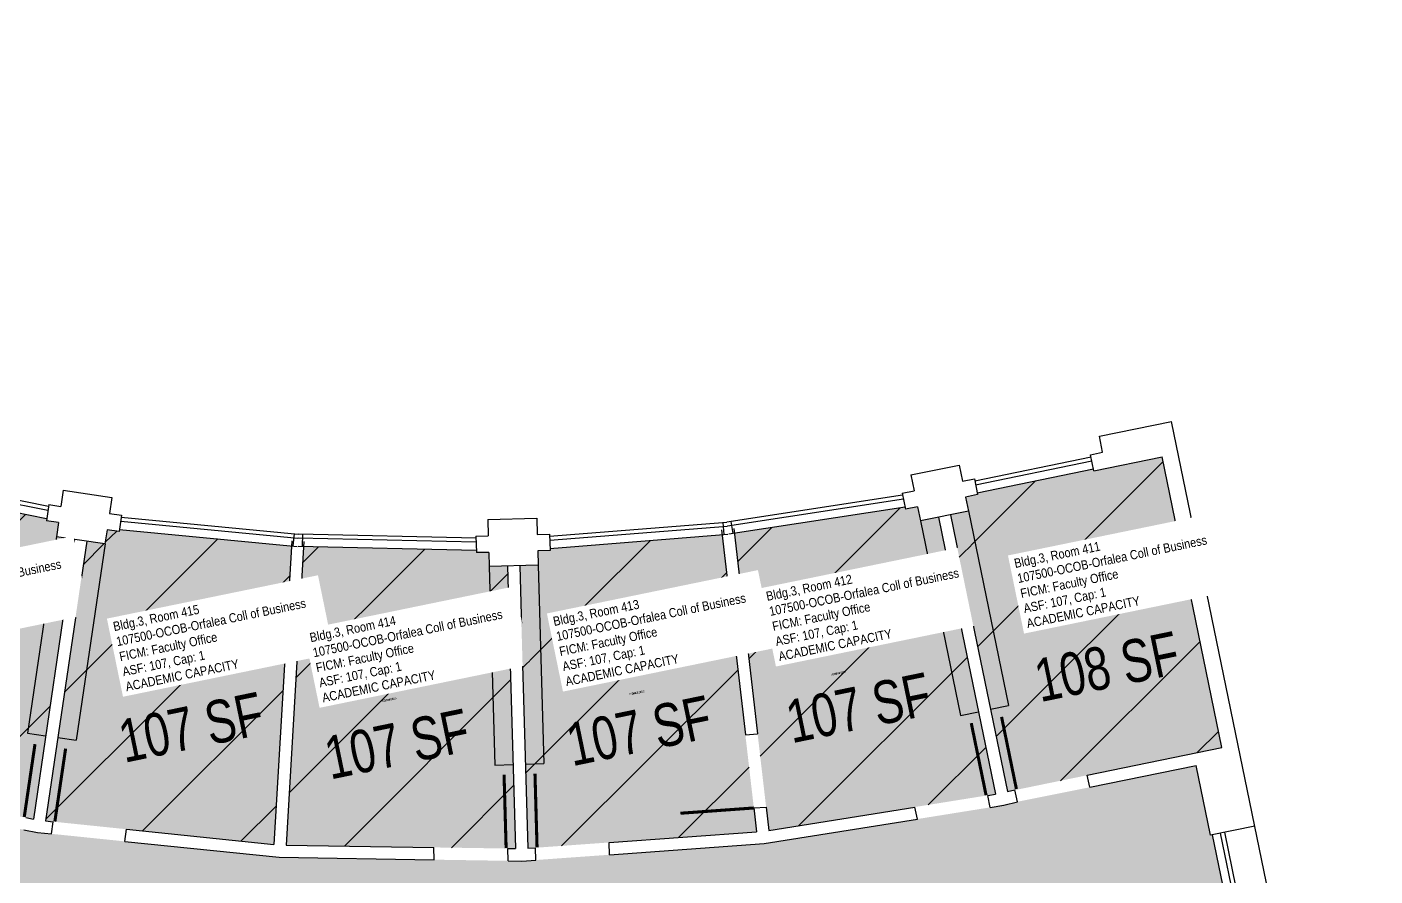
# Model space of a CAD drawing. Header units: inches. Extents: x 69197310 to 69200176, y 27671258 to 27673533.
# Drawn here: x 69199517 to 69200176, y 27671577 to 27671992 of the extents above; entities that cross this region are included whole.
import ezdxf
from ezdxf.enums import TextEntityAlignment as Align

# ---------------------------------------------------------------- set-up
doc = ezdxf.new("R2010")
doc.units = ezdxf.units.IN
doc.header["$LTSCALE"] = 100
doc.header["$MEASUREMENT"] = 0
for name, color, linetype in [('A-DOOR', 2, 'CONTINUOUS'), ('A-FLOR', 3, 'CONTINUOUS'), ('A-GLAZ', 1, 'CONTINUOUS'), ('A-IDEN-RNUM', 7, 'CONTINUOUS'), ('A-IDEN-SNUM', 4, 'CONTINUOUS'), ('A-IDEN-VNUM', 4, 'CONTINUOUS'), ('A-WALL', 5, 'CONTINUOUS'), ('AREA-TEXT', 3, 'CONTINUOUS'), ('Rooms-Capacity', 4, 'CONTINUOUS'), ('Rooms-Category-Color', 7, 'CONTINUOUS'), ('Rooms-College-Color', 7, 'CONTINUOUS'), ('Rooms-Department-Color', 7, 'CONTINUOUS'), ('Rooms-Division-Color', 7, 'CONTINUOUS'), ('Rooms-Information', 7, 'CONTINUOUS')]:
    doc.layers.add(name, color=color, linetype=linetype)
doc.styles.add('CP_AREA', font='arial.ttf', dxfattribs={"height": 15})
doc.styles.add('CP_ROOMSNUMBER', font='arial.ttf', dxfattribs={"height": 1})
doc.styles.add('CP_ROOMVNUMBER', font='arial.ttf', dxfattribs={"width": 0.85, "height": 0.075})
pattern_1 = [(45, (0, 0), (-26.51650429449553, 26.51650429449553), [])]

msp = doc.modelspace()

# ---------------------------------------------------------------- hatches: boundary and pattern name
at = {"layer": 'Rooms-Capacity'}
h = msp.add_hatch(dxfattribs=at)
h.set_pattern_fill('ANSI31', color=256, scale=300, style=0)
h.set_pattern_definition(pattern_1)
h.paths.add_polyline_path([(69199444.04149166, 27671768.53672442), (69199526.79807425, 27671751.97880596), (69199526.65345646, 27671750.99767317), (69199532.57846427, 27671750.04908224), (69199531.55765203, 27671743.12356838), (69199540.46144801, 27671741.81115973), (69199520.30617419, 27671605.07139711), (69199410.18297717, 27671626.24778646)])
h = msp.add_hatch(dxfattribs=at)
h.set_pattern_fill('ANSI31', color=256, scale=300, style=0)
h.set_pattern_definition(pattern_1)
h.paths.add_polyline_path([(69199862.86905706, 27671744.80788718), (69199946.29794864, 27671757.55295162), (69199946.49761957, 27671756.5815262), (69199952.3897429, 27671757.7166143), (69199953.7991584, 27671750.85962168), (69199962.61486003, 27671752.67163854), (69199990.44285113, 27671617.28478302), (69199879.7181438, 27671599.51972818)])
h = msp.add_hatch(dxfattribs=at)
h.set_pattern_fill('ANSI31', color=256, scale=300, style=0)
h.set_pattern_definition(pattern_1)
h.paths.add_polyline_path([(69199652.41727224, 27671738.35097383), (69199736.79184873, 27671736.4151371), (69199736.81979994, 27671735.42379734), (69199742.81951466, 27671735.51848442), (69199743.01681367, 27671728.52092247), (69199752.0132384, 27671728.77458022), (69199755.90877907, 27671590.6122753), (69199643.78135943, 27671592.34425521)])
at = {"layer": 'Rooms-Category-Color', "true_color": 0xadadad}
msp.add_hatch(color=253, dxfattribs=at).paths.add_polyline_path([(69199759.08054525, 27671584.56256677), (69199752.2648029, 27671584.66784636), (69199716.23480427, 27671585.22438494), (69199640.424257, 27671586.39539507), (69199565.00425196, 27671594.16927372), (69199529.15986389, 27671597.86391578), (69199522.37923324, 27671598.56282584), (69199515.68531898, 27671599.85004723), (69199480.29933888, 27671606.65467434), (69199405.84386793, 27671620.97225758), (69199332.91958213, 27671641.72457999), (69199298.26131871, 27671651.58740479), (69199291.70506555, 27671653.45314101), (69199285.3363705, 27671655.88319262), (69199251.66959408, 27671668.72915311), (69199180.83149126, 27671695.75827694), (69199112.61869217, 27671728.85849426), (69199080.19962724, 27671744.5898249), (69199074.06695995, 27671747.56569779), (69199068.21699375, 27671751.06474376), (69199037.29236893, 27671769.56171961), (69198972.22401413, 27671808.48111777), (69198910.7953132, 27671852.9234967), (69198881.60048357, 27671874.0453446), (69198876.07774019, 27671878.0409338), (69198870.92425108, 27671882.50265737), (69198843.68140694, 27671906.08862734), (69198786.35986927, 27671955.71575363), (69198733.5817464, 27672010.14993491), (69198708.49822226, 27672036.02052348), (69198703.75320855, 27672040.914425), (69198699.45278266, 27672046.20325897), (69198676.71947925, 27672074.16157529), (69198628.88644458, 27672132.98853459), (69198586.36253637, 27672195.7605632), (69198566.15246789, 27672225.59382763), (69198562.32935867, 27672231.23734279), (69198559.01266229, 27672237.1925886), (69198541.47963953, 27672268.67375198), (69198504.58849046, 27672334.91311689), (69198456.10328269, 27672443.22682162), (69198454.59816903, 27672447.56964113), (69198442.80863878, 27672481.58687404), (69198417.24273722, 27672555.35412429), (69198409.37461933, 27672586.643629), (69198400.58621126, 27672621.59289371), (69198388.3026062, 27672670.44166842), (69198386.4905893, 27672679.25737004), (69198396.57447772, 27672681.33005543), (69198364.36084446, 27672838.05363959), (69198313.42567962, 27672827.58420879), (69198296.31218696, 27672910.84361288), (69198299.25075418, 27672911.4476185), (69198291.60001627, 27672948.66946973), (69198211.27917938, 27672932.1599827), (69198218.92991728, 27672894.93813146), (69198221.8684845, 27672895.54213708), (69198271.1956104, 27672655.55914884), (69198327.66325468, 27672667.16574904), (69198329.47527155, 27672658.35004743), (69198359.69311254, 27672538.18137549), (69198397.31935287, 27672429.61550784), (69198386.1665346, 27672425.19640577), (69198352.69806314, 27672411.93513065), (69198340.75479308, 27672407.20282638), (69198361.01297419, 27672361.94698954), (69198380.62434426, 27672318.1360986), (69198395.975012, 27672283.843419), (69198449.43410516, 27672310.63130357), (69198511.18532434, 27672199.75480232), (69198582.36508535, 27672094.68219302), (69198535.39565475, 27672059.78047032), (69198540.76357624, 27672052.55652273), (69198525.59148966, 27672041.28255256), (69198592.90508255, 27671958.49763169), (69198607.03684354, 27671971.0510355), (69198618.99105042, 27671957.59380928), (69198663.03364015, 27671996.71734195), (69198745.10680674, 27671912.0689046), (69198841.05596855, 27671828.9992354), (69198804.72021307, 27671783.1301769), (69198811.77492228, 27671777.54169965), (69198800.03773019, 27671762.72505573), (69198886.4839822, 27671700.18300249), (69198896.88515513, 27671715.96622832), (69198911.91501875, 27671706.06152237), (69198944.33097826, 27671755.25101401), (69199045.5161972, 27671694.7290008), (69199159.6959831, 27671639.3233324), (69199136.47012436, 27671585.61283863), (69199144.73085454, 27671582.04067724), (69199137.2284272, 27671564.69108936), (69199236.9161691, 27671526.6540413), (69199242.87793122, 27671544.59148838), (69199259.95919117, 27671538.91429206), (69199278.53942642, 27671594.81756011), (69199391.9410923, 27671562.54644625), (69199516.57033852, 27671538.58058335), (69199508.03718045, 27671480.68893571), (69199516.94097647, 27671479.37652706), (69199514.18459192, 27671460.67634098), (69199620.32026884, 27671449.73646007), (69199621.43633595, 27671468.60572105), (69199630.42063427, 27671468.07432346), (69199633.87573156, 27671526.48938965), (69199760.7732079, 27671524.52926357), (69199884.36352071, 27671533.42095678), (69199891.266664, 27671534.52852095), (69199926.8459279, 27671540.23698105), (69199953.47166064, 27671544.50890567), (69200035.62073268, 27671561.39417594), (69200053.74090138, 27671473.23715985), (69200118.38937983, 27671486.52528356), (69200113.75867003, 27671509.05429879), (69200114.73819244, 27671509.25563399), (69200096.61802375, 27671597.4126501), (69200095.63850138, 27671597.21131489), (69200088.62358007, 27671631.33983419), (69200036.52284971, 27671620.63082807), (69200001.22770178, 27671613.54010621), (69199987.8864744, 27671610.79789349), (69199952.30721052, 27671605.08943338), (69199877.445052, 27671593.07828987), (69199801.82092646, 27671587.63751939), (69199765.87952735, 27671585.05171888)])
at = {"layer": 'Rooms-Category-Color', "true_color": 0xfa9ba3}
for points in [[(69199444.04149166, 27671768.53672442), (69199526.79807425, 27671751.97880596), (69199526.65345646, 27671750.99767317), (69199532.57846427, 27671750.04908224), (69199531.55765203, 27671743.12356838), (69199540.46144801, 27671741.81115973), (69199520.30617419, 27671605.07139711), (69199410.18297717, 27671626.24778646)], [(69199862.86905706, 27671744.80788718), (69199946.29794864, 27671757.55295162), (69199946.49761957, 27671756.5815262), (69199952.3897429, 27671757.7166143), (69199953.7991584, 27671750.85962168), (69199962.61486003, 27671752.67163854), (69199990.44285113, 27671617.28478302), (69199879.7181438, 27671599.51972818)], [(69199652.41727224, 27671738.35097383), (69199736.79184873, 27671736.4151371), (69199736.81979994, 27671735.42379734), (69199742.81951466, 27671735.51848442), (69199743.01681367, 27671728.52092247), (69199752.0132384, 27671728.77458022), (69199755.90877907, 27671590.6122753), (69199643.78135943, 27671592.34425521)]]:
    msp.add_hatch(color=241, dxfattribs=at).paths.add_polyline_path(points)
at = {"layer": 'Rooms-College-Color', "true_color": 0xadadad}
msp.add_hatch(color=253, dxfattribs=at).paths.add_polyline_path([(69199759.08054525, 27671584.56256677), (69199752.2648029, 27671584.66784636), (69199716.23480427, 27671585.22438494), (69199640.424257, 27671586.39539507), (69199565.00425196, 27671594.16927372), (69199529.15986389, 27671597.86391578), (69199522.37923324, 27671598.56282584), (69199515.68531898, 27671599.85004723), (69199480.29933888, 27671606.65467434), (69199405.84386793, 27671620.97225758), (69199332.91958213, 27671641.72457999), (69199298.26131871, 27671651.58740479), (69199291.70506555, 27671653.45314101), (69199285.3363705, 27671655.88319262), (69199251.66959408, 27671668.72915311), (69199180.83149126, 27671695.75827694), (69199112.61869217, 27671728.85849426), (69199080.19962724, 27671744.5898249), (69199074.06695995, 27671747.56569779), (69199068.21699375, 27671751.06474376), (69199037.29236893, 27671769.56171961), (69198972.22401413, 27671808.48111777), (69198910.7953132, 27671852.9234967), (69198881.60048357, 27671874.0453446), (69198876.07774019, 27671878.0409338), (69198870.92425108, 27671882.50265737), (69198843.68140694, 27671906.08862734), (69198786.35986927, 27671955.71575363), (69198733.5817464, 27672010.14993491), (69198708.49822226, 27672036.02052348), (69198703.75320855, 27672040.914425), (69198699.45278266, 27672046.20325897), (69198676.71947925, 27672074.16157529), (69198628.88644458, 27672132.98853459), (69198586.36253637, 27672195.7605632), (69198566.15246789, 27672225.59382763), (69198562.32935867, 27672231.23734279), (69198559.01266229, 27672237.1925886), (69198541.47963953, 27672268.67375198), (69198504.58849046, 27672334.91311689), (69198456.10328269, 27672443.22682162), (69198454.59816903, 27672447.56964113), (69198442.80863878, 27672481.58687404), (69198417.24273722, 27672555.35412429), (69198409.37461933, 27672586.643629), (69198400.58621126, 27672621.59289371), (69198388.3026062, 27672670.44166842), (69198386.4905893, 27672679.25737004), (69198396.57447772, 27672681.33005543), (69198364.36084446, 27672838.05363959), (69198313.42567962, 27672827.58420879), (69198296.31218696, 27672910.84361288), (69198299.25075418, 27672911.4476185), (69198291.60001627, 27672948.66946973), (69198211.27917938, 27672932.1599827), (69198218.92991728, 27672894.93813146), (69198221.8684845, 27672895.54213708), (69198271.1956104, 27672655.55914884), (69198327.66325468, 27672667.16574904), (69198329.47527155, 27672658.35004743), (69198359.69311254, 27672538.18137549), (69198397.31935287, 27672429.61550784), (69198386.1665346, 27672425.19640577), (69198352.69806314, 27672411.93513065), (69198340.75479308, 27672407.20282638), (69198361.01297419, 27672361.94698954), (69198380.62434426, 27672318.1360986), (69198395.975012, 27672283.843419), (69198449.43410516, 27672310.63130357), (69198511.18532434, 27672199.75480232), (69198582.36508535, 27672094.68219302), (69198535.39565475, 27672059.78047032), (69198540.76357624, 27672052.55652273), (69198525.59148966, 27672041.28255256), (69198592.90508255, 27671958.49763169), (69198607.03684354, 27671971.0510355), (69198618.99105042, 27671957.59380928), (69198663.03364015, 27671996.71734195), (69198745.10680674, 27671912.0689046), (69198841.05596855, 27671828.9992354), (69198804.72021307, 27671783.1301769), (69198811.77492228, 27671777.54169965), (69198800.03773019, 27671762.72505573), (69198886.4839822, 27671700.18300249), (69198896.88515513, 27671715.96622832), (69198911.91501875, 27671706.06152237), (69198944.33097826, 27671755.25101401), (69199045.5161972, 27671694.7290008), (69199159.6959831, 27671639.3233324), (69199136.47012436, 27671585.61283863), (69199144.73085454, 27671582.04067724), (69199137.2284272, 27671564.69108936), (69199236.9161691, 27671526.6540413), (69199242.87793122, 27671544.59148838), (69199259.95919117, 27671538.91429206), (69199278.53942642, 27671594.81756011), (69199391.9410923, 27671562.54644625), (69199516.57033852, 27671538.58058335), (69199508.03718045, 27671480.68893571), (69199516.94097647, 27671479.37652706), (69199514.18459192, 27671460.67634098), (69199620.32026884, 27671449.73646007), (69199621.43633595, 27671468.60572105), (69199630.42063427, 27671468.07432346), (69199633.87573156, 27671526.48938965), (69199760.7732079, 27671524.52926357), (69199884.36352071, 27671533.42095678), (69199891.266664, 27671534.52852095), (69199926.8459279, 27671540.23698105), (69199953.47166064, 27671544.50890567), (69200035.62073268, 27671561.39417594), (69200053.74090138, 27671473.23715985), (69200118.38937983, 27671486.52528356), (69200113.75867003, 27671509.05429879), (69200114.73819244, 27671509.25563399), (69200096.61802375, 27671597.4126501), (69200095.63850138, 27671597.21131489), (69200088.62358007, 27671631.33983419), (69200036.52284971, 27671620.63082807), (69200001.22770178, 27671613.54010621), (69199987.8864744, 27671610.79789349), (69199952.30721052, 27671605.08943338), (69199877.445052, 27671593.07828987), (69199801.82092646, 27671587.63751939), (69199765.87952735, 27671585.05171888)])
at = {"layer": 'Rooms-College-Color', "true_color": 0xfa9ba3}
for points in [[(69199444.04149166, 27671768.53672442), (69199526.79807425, 27671751.97880596), (69199526.65345646, 27671750.99767317), (69199532.57846427, 27671750.04908224), (69199531.55765203, 27671743.12356838), (69199540.46144801, 27671741.81115973), (69199520.30617419, 27671605.07139711), (69199410.18297717, 27671626.24778646)], [(69199862.86905706, 27671744.80788718), (69199946.29794864, 27671757.55295162), (69199946.49761957, 27671756.5815262), (69199952.3897429, 27671757.7166143), (69199953.7991584, 27671750.85962168), (69199962.61486003, 27671752.67163854), (69199990.44285113, 27671617.28478302), (69199879.7181438, 27671599.51972818)], [(69199652.41727224, 27671738.35097383), (69199736.79184873, 27671736.4151371), (69199736.81979994, 27671735.42379734), (69199742.81951466, 27671735.51848442), (69199743.01681367, 27671728.52092247), (69199752.0132384, 27671728.77458022), (69199755.90877907, 27671590.6122753), (69199643.78135943, 27671592.34425521)]]:
    msp.add_hatch(color=241, dxfattribs=at).paths.add_polyline_path(points)
at = {"layer": 'Rooms-Department-Color', "true_color": 0xacacac}
msp.add_hatch(color=253, dxfattribs=at).paths.add_polyline_path([(69199759.08054525, 27671584.56256677), (69199752.2648029, 27671584.66784636), (69199716.23480427, 27671585.22438494), (69199640.424257, 27671586.39539507), (69199565.00425196, 27671594.16927372), (69199529.15986389, 27671597.86391578), (69199522.37923324, 27671598.56282584), (69199515.68531898, 27671599.85004723), (69199480.29933888, 27671606.65467434), (69199405.84386793, 27671620.97225758), (69199332.91958213, 27671641.72457999), (69199298.26131871, 27671651.58740479), (69199291.70506555, 27671653.45314101), (69199285.3363705, 27671655.88319262), (69199251.66959408, 27671668.72915311), (69199180.83149126, 27671695.75827694), (69199112.61869217, 27671728.85849426), (69199080.19962724, 27671744.5898249), (69199074.06695995, 27671747.56569779), (69199068.21699375, 27671751.06474376), (69199037.29236893, 27671769.56171961), (69198972.22401413, 27671808.48111777), (69198910.7953132, 27671852.9234967), (69198881.60048357, 27671874.0453446), (69198876.07774019, 27671878.0409338), (69198870.92425108, 27671882.50265737), (69198843.68140694, 27671906.08862734), (69198786.35986927, 27671955.71575363), (69198733.5817464, 27672010.14993491), (69198708.49822226, 27672036.02052348), (69198703.75320855, 27672040.914425), (69198699.45278266, 27672046.20325897), (69198676.71947925, 27672074.16157529), (69198628.88644458, 27672132.98853459), (69198586.36253637, 27672195.7605632), (69198566.15246789, 27672225.59382763), (69198562.32935867, 27672231.23734279), (69198559.01266229, 27672237.1925886), (69198541.47963953, 27672268.67375198), (69198504.58849046, 27672334.91311689), (69198456.10328269, 27672443.22682162), (69198454.59816903, 27672447.56964113), (69198442.80863878, 27672481.58687404), (69198417.24273722, 27672555.35412429), (69198409.37461933, 27672586.643629), (69198400.58621126, 27672621.59289371), (69198388.3026062, 27672670.44166842), (69198386.4905893, 27672679.25737004), (69198396.57447772, 27672681.33005543), (69198364.36084446, 27672838.05363959), (69198313.42567962, 27672827.58420879), (69198296.31218696, 27672910.84361288), (69198299.25075418, 27672911.4476185), (69198291.60001627, 27672948.66946973), (69198211.27917938, 27672932.1599827), (69198218.92991728, 27672894.93813146), (69198221.8684845, 27672895.54213708), (69198271.1956104, 27672655.55914884), (69198327.66325468, 27672667.16574904), (69198329.47527155, 27672658.35004743), (69198359.69311254, 27672538.18137549), (69198397.31935287, 27672429.61550784), (69198386.1665346, 27672425.19640577), (69198352.69806314, 27672411.93513065), (69198340.75479308, 27672407.20282638), (69198361.01297419, 27672361.94698954), (69198380.62434426, 27672318.1360986), (69198395.975012, 27672283.843419), (69198449.43410516, 27672310.63130357), (69198511.18532434, 27672199.75480232), (69198582.36508535, 27672094.68219302), (69198535.39565475, 27672059.78047032), (69198540.76357624, 27672052.55652273), (69198525.59148966, 27672041.28255256), (69198592.90508255, 27671958.49763169), (69198607.03684354, 27671971.0510355), (69198618.99105042, 27671957.59380928), (69198663.03364015, 27671996.71734195), (69198745.10680674, 27671912.0689046), (69198841.05596855, 27671828.9992354), (69198804.72021307, 27671783.1301769), (69198811.77492228, 27671777.54169965), (69198800.03773019, 27671762.72505573), (69198886.4839822, 27671700.18300249), (69198896.88515513, 27671715.96622832), (69198911.91501875, 27671706.06152237), (69198944.33097826, 27671755.25101401), (69199045.5161972, 27671694.7290008), (69199159.6959831, 27671639.3233324), (69199136.47012436, 27671585.61283863), (69199144.73085454, 27671582.04067724), (69199137.2284272, 27671564.69108936), (69199236.9161691, 27671526.6540413), (69199242.87793122, 27671544.59148838), (69199259.95919117, 27671538.91429206), (69199278.53942642, 27671594.81756011), (69199391.9410923, 27671562.54644625), (69199516.57033852, 27671538.58058335), (69199508.03718045, 27671480.68893571), (69199516.94097647, 27671479.37652706), (69199514.18459192, 27671460.67634098), (69199620.32026884, 27671449.73646007), (69199621.43633595, 27671468.60572105), (69199630.42063427, 27671468.07432346), (69199633.87573156, 27671526.48938965), (69199760.7732079, 27671524.52926357), (69199884.36352071, 27671533.42095678), (69199891.266664, 27671534.52852095), (69199926.8459279, 27671540.23698105), (69199953.47166064, 27671544.50890567), (69200035.62073268, 27671561.39417594), (69200053.74090138, 27671473.23715985), (69200118.38937983, 27671486.52528356), (69200113.75867003, 27671509.05429879), (69200114.73819244, 27671509.25563399), (69200096.61802375, 27671597.4126501), (69200095.63850138, 27671597.21131489), (69200088.62358007, 27671631.33983419), (69200036.52284971, 27671620.63082807), (69200001.22770178, 27671613.54010621), (69199987.8864744, 27671610.79789349), (69199952.30721052, 27671605.08943338), (69199877.445052, 27671593.07828987), (69199801.82092646, 27671587.63751939), (69199765.87952735, 27671585.05171888)])
at = {"layer": 'Rooms-Department-Color', "true_color": 0xfa9ba3}
for points in [[(69199444.04149166, 27671768.53672442), (69199526.79807425, 27671751.97880596), (69199526.65345646, 27671750.99767317), (69199532.57846427, 27671750.04908224), (69199531.55765203, 27671743.12356838), (69199540.46144801, 27671741.81115973), (69199520.30617419, 27671605.07139711), (69199410.18297717, 27671626.24778646)], [(69199862.86905706, 27671744.80788718), (69199946.29794864, 27671757.55295162), (69199946.49761957, 27671756.5815262), (69199952.3897429, 27671757.7166143), (69199953.7991584, 27671750.85962168), (69199962.61486003, 27671752.67163854), (69199990.44285113, 27671617.28478302), (69199879.7181438, 27671599.51972818)], [(69199652.41727224, 27671738.35097383), (69199736.79184873, 27671736.4151371), (69199736.81979994, 27671735.42379734), (69199742.81951466, 27671735.51848442), (69199743.01681367, 27671728.52092247), (69199752.0132384, 27671728.77458022), (69199755.90877907, 27671590.6122753), (69199643.78135943, 27671592.34425521)]]:
    msp.add_hatch(color=241, dxfattribs=at).paths.add_polyline_path(points)
at = {"layer": 'Rooms-Division-Color', "true_color": 0xadadad}
msp.add_hatch(color=253, dxfattribs=at).paths.add_polyline_path([(69199759.08054525, 27671584.56256677), (69199752.2648029, 27671584.66784636), (69199716.23480427, 27671585.22438494), (69199640.424257, 27671586.39539507), (69199565.00425196, 27671594.16927372), (69199529.15986389, 27671597.86391578), (69199522.37923324, 27671598.56282584), (69199515.68531898, 27671599.85004723), (69199480.29933888, 27671606.65467434), (69199405.84386793, 27671620.97225758), (69199332.91958213, 27671641.72457999), (69199298.26131871, 27671651.58740479), (69199291.70506555, 27671653.45314101), (69199285.3363705, 27671655.88319262), (69199251.66959408, 27671668.72915311), (69199180.83149126, 27671695.75827694), (69199112.61869217, 27671728.85849426), (69199080.19962724, 27671744.5898249), (69199074.06695995, 27671747.56569779), (69199068.21699375, 27671751.06474376), (69199037.29236893, 27671769.56171961), (69198972.22401413, 27671808.48111777), (69198910.7953132, 27671852.9234967), (69198881.60048357, 27671874.0453446), (69198876.07774019, 27671878.0409338), (69198870.92425108, 27671882.50265737), (69198843.68140694, 27671906.08862734), (69198786.35986927, 27671955.71575363), (69198733.5817464, 27672010.14993491), (69198708.49822226, 27672036.02052348), (69198703.75320855, 27672040.914425), (69198699.45278266, 27672046.20325897), (69198676.71947925, 27672074.16157529), (69198628.88644458, 27672132.98853459), (69198586.36253637, 27672195.7605632), (69198566.15246789, 27672225.59382763), (69198562.32935867, 27672231.23734279), (69198559.01266229, 27672237.1925886), (69198541.47963953, 27672268.67375198), (69198504.58849046, 27672334.91311689), (69198456.10328269, 27672443.22682162), (69198454.59816903, 27672447.56964113), (69198442.80863878, 27672481.58687404), (69198417.24273722, 27672555.35412429), (69198409.37461933, 27672586.643629), (69198400.58621126, 27672621.59289371), (69198388.3026062, 27672670.44166842), (69198386.4905893, 27672679.25737004), (69198396.57447772, 27672681.33005543), (69198364.36084446, 27672838.05363959), (69198313.42567962, 27672827.58420879), (69198296.31218696, 27672910.84361288), (69198299.25075418, 27672911.4476185), (69198291.60001627, 27672948.66946973), (69198211.27917938, 27672932.1599827), (69198218.92991728, 27672894.93813146), (69198221.8684845, 27672895.54213708), (69198271.1956104, 27672655.55914884), (69198327.66325468, 27672667.16574904), (69198329.47527155, 27672658.35004743), (69198359.69311254, 27672538.18137549), (69198397.31935287, 27672429.61550784), (69198386.1665346, 27672425.19640577), (69198352.69806314, 27672411.93513065), (69198340.75479308, 27672407.20282638), (69198361.01297419, 27672361.94698954), (69198380.62434426, 27672318.1360986), (69198395.975012, 27672283.843419), (69198449.43410516, 27672310.63130357), (69198511.18532434, 27672199.75480232), (69198582.36508535, 27672094.68219302), (69198535.39565475, 27672059.78047032), (69198540.76357624, 27672052.55652273), (69198525.59148966, 27672041.28255256), (69198592.90508255, 27671958.49763169), (69198607.03684354, 27671971.0510355), (69198618.99105042, 27671957.59380928), (69198663.03364015, 27671996.71734195), (69198745.10680674, 27671912.0689046), (69198841.05596855, 27671828.9992354), (69198804.72021307, 27671783.1301769), (69198811.77492228, 27671777.54169965), (69198800.03773019, 27671762.72505573), (69198886.4839822, 27671700.18300249), (69198896.88515513, 27671715.96622832), (69198911.91501875, 27671706.06152237), (69198944.33097826, 27671755.25101401), (69199045.5161972, 27671694.7290008), (69199159.6959831, 27671639.3233324), (69199136.47012436, 27671585.61283863), (69199144.73085454, 27671582.04067724), (69199137.2284272, 27671564.69108936), (69199236.9161691, 27671526.6540413), (69199242.87793122, 27671544.59148838), (69199259.95919117, 27671538.91429206), (69199278.53942642, 27671594.81756011), (69199391.9410923, 27671562.54644625), (69199516.57033852, 27671538.58058335), (69199508.03718045, 27671480.68893571), (69199516.94097647, 27671479.37652706), (69199514.18459192, 27671460.67634098), (69199620.32026884, 27671449.73646007), (69199621.43633595, 27671468.60572105), (69199630.42063427, 27671468.07432346), (69199633.87573156, 27671526.48938965), (69199760.7732079, 27671524.52926357), (69199884.36352071, 27671533.42095678), (69199891.266664, 27671534.52852095), (69199926.8459279, 27671540.23698105), (69199953.47166064, 27671544.50890567), (69200035.62073268, 27671561.39417594), (69200053.74090138, 27671473.23715985), (69200118.38937983, 27671486.52528356), (69200113.75867003, 27671509.05429879), (69200114.73819244, 27671509.25563399), (69200096.61802375, 27671597.4126501), (69200095.63850138, 27671597.21131489), (69200088.62358007, 27671631.33983419), (69200036.52284971, 27671620.63082807), (69200001.22770178, 27671613.54010621), (69199987.8864744, 27671610.79789349), (69199952.30721052, 27671605.08943338), (69199877.445052, 27671593.07828987), (69199801.82092646, 27671587.63751939), (69199765.87952735, 27671585.05171888)])
at = {"layer": 'Rooms-Division-Color', "true_color": 0xfa9ba3}
for points in [[(69199444.04149166, 27671768.53672442), (69199526.79807425, 27671751.97880596), (69199526.65345646, 27671750.99767317), (69199532.57846427, 27671750.04908224), (69199531.55765203, 27671743.12356838), (69199540.46144801, 27671741.81115973), (69199520.30617419, 27671605.07139711), (69199410.18297717, 27671626.24778646)], [(69199862.86905706, 27671744.80788718), (69199946.29794864, 27671757.55295162), (69199946.49761957, 27671756.5815262), (69199952.3897429, 27671757.7166143), (69199953.7991584, 27671750.85962168), (69199962.61486003, 27671752.67163854), (69199990.44285113, 27671617.28478302), (69199879.7181438, 27671599.51972818)], [(69199652.41727224, 27671738.35097383), (69199736.79184873, 27671736.4151371), (69199736.81979994, 27671735.42379734), (69199742.81951466, 27671735.51848442), (69199743.01681367, 27671728.52092247), (69199752.0132384, 27671728.77458022), (69199755.90877907, 27671590.6122753), (69199643.78135943, 27671592.34425521)]]:
    msp.add_hatch(color=241, dxfattribs=at).paths.add_polyline_path(points)

# ---------------------------------------------------------------- linework, layer by layer
at = {"layer": 'A-DOOR'}
for points in [[(69200000.70902592, 27671619.78866358, 1.5, 1.5, 0), (69199993.46095842, 27671655.05147001, 0, 0, 0), (69199994.19560023, 27671655.20247142, 0, 0, -0.4142135623730951), (69200035.53919336, 27671625.41644605, 0, 0, -0.4142135623730951)], [(69199872.40331434, 27671610.51063528, 1.5, 1.5, 0), (69199836.53029913, 27671607.92975464, 0, 0, 0), (69199836.53029913, 27671607.92975464, 0, 0, -0.3810577491294856), (69199868.25223312, 27671646.30503513, 0, 0, -0.4142135623730951)], [(69199985.89851491, 27671616.74444803, 1.5, 1.5, 0), (69199978.65044743, 27671652.00725447, 0, 0, 0), (69199977.91580564, 27671651.85625308, 0, 0, 0.4142135623730951), (69199951.67235309, 27671608.17809836, 0, 0, 0.4142135623730951)], [(69199515.8510895, 27671606.1179028, 1.5, 1.5, 0), (69199521.1007241, 27671641.73308688, 0, 0, 0), (69199520.3587411, 27671641.84245427, 0, 0, 0.4142135623730951), (69199480.75915366, 27671609.77420399, 0, 0, 0.4142135623730951)], [(69199530.80960044, 27671603.91303658, 1.5, 1.5, 0), (69199536.059235, 27671639.52822066, 0, 0, 0), (69199536.80121803, 27671639.41885327, 0, 0, -0.4142135623730951), (69199565.46406674, 27671597.28880339, 0, 0, -0.4142135623730951)], [(69199751.33965333, 27671590.86926489, 1.5, 1.5, 0), (69199750.32502237, 27671626.85496378, 0, 0, 0), (69199749.5753203, 27671626.83382564, 0, 0, 0.4142135623730951), (69199716.14593282, 27671588.37636795, 0, 0, 0.4142135623730951)], [(69199766.45378187, 27671591.29541371, 1.5, 1.5, 0), (69199765.4391509, 27671627.2811126, 0, 0, 0), (69199766.18885297, 27671627.30225075, 0, 0, -0.4142135623730951), (69199801.73205501, 27671590.78950243, 0, 0, -0.4142135623730951)]]:
    msp.add_lwpolyline(points, format="xyseb", dxfattribs=at)
at = {"layer": 'A-FLOR'}
for p, q in [((69199977.28348345, 27671755.80946385), (69199996.84865162, 27671660.62233434)), ((69199953.77494581, 27671750.97741887), (69199973.34011398, 27671655.79028935)), ((69199531.5751886, 27671743.24254267), (69199517.40451708, 27671647.10421785)), ((69199555.31864464, 27671739.74278628), (69199541.1479731, 27671643.60446147)), ((69199743.01342417, 27671728.64113452), (69199745.75228193, 27671631.50265558)), ((69199767.0038901, 27671729.31755516), (69199769.74274784, 27671632.17907623)), ((69199988.03294998, 27671658.81031747), (69199996.84865162, 27671660.62233434)), ((69199973.34011398, 27671655.79028935), (69199982.1558156, 27671657.60230622)), ((69199517.40451708, 27671647.10421785), (69199526.30831309, 27671645.7918092)), ((69199532.2441771, 27671644.91687011), (69199541.1479731, 27671643.60446147)), ((69199745.75228193, 27671631.50265558), (69199754.74870664, 27671631.75631333)), ((69199760.74632312, 27671631.92541849), (69199769.74274784, 27671632.17907623))]:
    msp.add_line(p, q, dxfattribs=at)
at = {"layer": 'A-GLAZ'}
for p, q in [((69199980.37805891, 27671770.55499219), (69200037.19035815, 27671782.23243423)), ((69199980.7807293, 27671768.59594739), (69200037.59302859, 27671780.27338944)), ((69199527.38213007, 27671755.94122647), (69199442.13080406, 27671772.99829263)), ((69199527.67415804, 27671757.92243667), (69199442.52318677, 27671774.95942389)), ((69199981.58607015, 27671764.67785778), (69200038.3983694, 27671776.35529983)), ((69199526.79807416, 27671751.97880604), (69199441.34603867, 27671769.07603011)), ((69199945.08835676, 27671763.43777591), (69199859.24562457, 27671750.32395967)), ((69199945.49155402, 27671761.47616785), (69199859.54765186, 27671748.34689632)), ((69199563.28934215, 27671752.6728021), (69199649.73460717, 27671744.4167139)), ((69199946.29794857, 27671757.55295172), (69199860.15170638, 27671744.39276959)), ((69199562.41325824, 27671746.72917145), (69199649.16416366, 27671738.4438926)), ((69199562.99731416, 27671750.69159188), (69199649.54445934, 27671742.42577347)), ((69199772.60822111, 27671743.43523208), (69199859.17384301, 27671750.31563516)), ((69199772.66466326, 27671741.43341077), (69199859.33230713, 27671748.32192275)), ((69199857.1801306, 27671750.15717105), (69199857.65552297, 27671744.17603386)), ((69199861.22268794, 27671750.62598694), (69199862.12876974, 27671744.69479686)), ((69199647.74366674, 27671744.60686173), (69199647.17322323, 27671738.63404043)), ((69199736.67896438, 27671740.4187798), (69199649.7608691, 27671742.41297341)), ((69199736.62252223, 27671742.4206011), (69199649.80674376, 27671744.4124472)), ((69199651.80621755, 27671744.36657255), (69199651.66859362, 27671738.36815112)), ((69199772.77754754, 27671737.42976817), (69199859.64923534, 27671744.33449797)), ((69199736.79184866, 27671736.41513721), (69199649.66911979, 27671738.41402579)), ((69200114.73819238, 27671509.25563412), (69200096.6180237, 27671597.41265022)), ((69200118.656282, 27671510.06097495), (69200100.53611329, 27671598.21799104)), ((69200120.6153268, 27671510.46364537), (69200102.4951581, 27671598.62066146))]:
    msp.add_line(p, q, dxfattribs=at)
at = {"layer": 'A-WALL'}
for p, q in [((69200041.25547569, 27671792.2561471), (69200076.51828212, 27671799.50421458)), ((69200175.97787479, 27671315.62014848), (69200076.51828212, 27671799.50421458)), ((69200042.86615735, 27671784.41996789), (69200041.25547569, 27671792.2561471)), ((69200036.98902294, 27671783.21195665), (69200042.86615735, 27671784.41996789)), ((69200038.59970462, 27671775.37577744), (69200036.98902294, 27671783.21195665)), ((69200038.59970462, 27671775.37577744), (69200071.90346625, 27671782.2211745)), ((69200101.1288824, 27671640.03566163), (69200071.90346625, 27671782.2211745)), ((69199949.1682187, 27671773.38975524), (69199972.67675631, 27671778.22180023)), ((69199949.1682187, 27671773.38975524), (69199950.7789813, 27671765.55318223)), ((69199972.67675631, 27671778.22180023), (69199974.29958928, 27671770.32650334)), ((69199534.9117516, 27671765.87884324), (69199533.74510753, 27671757.96396016)), ((69199534.9117516, 27671765.87884324), (69199558.6552077, 27671762.37908686)), ((69199944.8867581, 27671764.41857994), (69199950.7789813, 27671765.55318223)), ((69199974.29958928, 27671770.32650334), (69199980.17672369, 27671771.53451459)), ((69199980.17672369, 27671771.53451459), (69199981.76042596, 27671763.8295938)), ((69199527.82017201, 27671758.91304178), (69199526.65345639, 27671750.99767326)), ((69199527.82017201, 27671758.91304178), (69199533.74510753, 27671757.96396016)), ((69199558.6552077, 27671762.37908686), (69199557.48856357, 27671754.46420376)), ((69199944.8867581, 27671764.41857994), (69199946.4976195, 27671756.58152631)), ((69199981.76042596, 27671763.8295938), (69199975.89828047, 27671762.54865942)), ((69199975.89828047, 27671762.54865942), (69199977.30769594, 27671755.69166678)), ((69199557.48856357, 27671754.46420376), (69199563.43535611, 27671753.6634072)), ((69199563.43535611, 27671753.6634072), (69199562.26864046, 27671745.74803868)), ((69199952.38974284, 27671757.71661443), (69199946.4976195, 27671756.58152631)), ((69199952.38974284, 27671757.71661443), (69199953.7991583, 27671750.85962178)), ((69199977.30769594, 27671755.69166678), (69199953.7991583, 27671750.85962178)), ((69199962.59972711, 27671752.74526182), (69199972.27894989, 27671705.65456341)), ((69199968.48291464, 27671753.92382381), (69199978.15608433, 27671706.86257466)), ((69199532.5784642, 27671750.04908232), (69199526.65345639, 27671750.99767326)), ((69199532.5784642, 27671750.04908232), (69199531.55765194, 27671743.12356845)), ((69199556.32192028, 27671746.54932593), (69199555.30110797, 27671739.62381207)), ((69199562.26864046, 27671745.74803868), (69199556.32192028, 27671746.54932593)), ((69199742.36854497, 27671751.51292692), (69199766.3590109, 27671752.18934757)), ((69199742.36854497, 27671751.51292692), (69199742.59402984, 27671743.51570306)), ((69199766.3590109, 27671752.18934757), (69199766.58449578, 27671744.19212371)), ((69199856.63254459, 27671746.50056377), (69199868.25223315, 27671646.30503513)), ((69199862.59259984, 27671747.19175216), (69199874.24246635, 27671646.7360019)), ((69199540.47240837, 27671741.8855187), (69199520.30617413, 27671605.0713972)), ((69199546.40388823, 27671740.98083604), (69199526.24203815, 27671604.1964581)), ((69199555.30110797, 27671739.62381207), (69199531.55765194, 27671743.12356845)), ((69199646.56943658, 27671741.10089385), (69199637.79182714, 27671592.69852036)), ((69199652.55896881, 27671740.74662879), (69199643.78135936, 27671592.34425531)), ((69199736.59430113, 27671743.42151176), (69199742.59402984, 27671743.51570306)), ((69199736.59430113, 27671743.42151176), (69199736.81979987, 27671735.42379743)), ((69199766.58449578, 27671744.19212371), (69199772.58000004, 27671744.43614272)), ((69199772.58000004, 27671744.43614272), (69199772.80549875, 27671736.43842841)), ((69199742.8195146, 27671735.51848451), (69199736.81979987, 27671735.42379743)), ((69199742.8195146, 27671735.51848451), (69199743.0168136, 27671728.52092259)), ((69199772.80549875, 27671736.43842841), (69199766.80998053, 27671736.19490517)), ((69199766.80998053, 27671736.19490517), (69199767.00727955, 27671729.19734323)), ((69199767.00727955, 27671729.19734323), (69199743.0168136, 27671728.52092259)), ((69199752.01111995, 27671728.84971279), (69199753.37973912, 27671680.30919007)), ((69199758.00958377, 27671728.98876496), (69199759.3773556, 27671680.47829523)), ((69199978.15608433, 27671706.86257466), (69199996.31998548, 27671618.49279438)), ((69199972.27894992, 27671705.6545634), (69199990.4428511, 27671617.28478314)), ((69199753.3797391, 27671680.30919007), (69199755.90877903, 27671590.6122754)), ((69199759.3773556, 27671680.47829523), (69199761.9063955, 27671590.78138057)), ((69199868.25223312, 27671646.30503513), (69199874.2424663, 27671646.7360019)), ((69200035.31483841, 27671626.5079626), (69200101.1288824, 27671640.03566163)), ((69200036.52284965, 27671620.6308282), (69200088.62358004, 27671631.33983431)), ((69200095.6385013, 27671597.211315), (69200088.62358004, 27671631.33983431)), ((69200036.52284965, 27671620.6308282), (69200035.31483841, 27671626.5079626)), ((69199986.67731223, 27671616.68062707), (69199990.4428511, 27671617.28478314)), ((69199987.88647434, 27671610.7978936), (69199986.67731223, 27671616.68062707)), ((69199996.31998548, 27671618.49279438), (69200000.01853964, 27671619.42283979)), ((69200001.22770172, 27671613.54010632), (69200000.01853964, 27671619.42283979)), ((69199872.40331434, 27671610.51063528), (69199878.39354753, 27671610.94160203)), ((69199872.40331435, 27671610.51063529), (69199873.75808845, 27671598.8285399)), ((69199878.39354753, 27671610.94160203), (69199879.71814372, 27671599.51972828)), ((69199879.71814372, 27671599.51972828), (69199951.09804834, 27671610.97216696)), ((69199952.30721045, 27671605.08943349), (69199951.09804834, 27671610.97216696)), ((69199987.88647434, 27671610.7978936), (69199994.61695184, 27671611.87775468)), ((69199994.61695184, 27671611.87775468), (69200001.22770172, 27671613.54010632)), ((69199516.56109156, 27671605.79156635), (69199520.30617413, 27671605.0713972)), ((69199526.24203815, 27671604.1964581), (69199530.03563648, 27671603.8054349)), ((69199529.15986386, 27671597.86391588), (69199530.03563648, 27671603.8054349)), ((69199877.44505192, 27671593.07828997), (69199952.30721045, 27671605.08943349)), ((69200117.18799412, 27671601.64068958), (69200095.6385013, 27671597.211315)), ((69199515.68531892, 27671599.85004732), (69199522.37923318, 27671598.56282593)), ((69199522.37923318, 27671598.56282593), (69199529.15986386, 27671597.86391588)), ((69199565.00425193, 27671594.16927381), (69199565.88002455, 27671600.11079283)), ((69199565.00425193, 27671594.16927381), (69199640.42425692, 27671586.39539516)), ((69199565.88002455, 27671600.11079283), (69199637.79182714, 27671592.69852036)), ((69199801.65166014, 27671593.64084982), (69199873.75808845, 27671598.8285399)), ((69199643.78135936, 27671592.34425531), (69199716.06553796, 27671591.22771534)), ((69199716.23480421, 27671585.22438503), (69199716.06553796, 27671591.22771534)), ((69199752.09553657, 27671590.67117677), (69199755.90877903, 27671590.6122754)), ((69199752.26480281, 27671584.66784645), (69199752.09553657, 27671590.67117677)), ((69199761.9063955, 27671590.78138057), (69199765.71026102, 27671591.0550493)), ((69199765.87952726, 27671585.05171898), (69199765.71026102, 27671591.0550493)), ((69199801.8209264, 27671587.6375195), (69199801.65166014, 27671593.64084982)), ((69199801.8209264, 27671587.6375195), (69199877.44505192, 27671593.07828997)), ((69199640.42425692, 27671586.39539516), (69199716.23480421, 27671585.22438503)), ((69199752.26480281, 27671584.66784645), (69199759.08054517, 27671584.56256687)), ((69199759.08054517, 27671584.56256687), (69199765.87952726, 27671585.05171898))]:
    msp.add_line(p, q, dxfattribs=at)

# ---------------------------------------------------------------- texts
at = {"layer": 'A-IDEN-RNUM', "style": 'CP_ROOMSNUMBER', "width": 0.85}
for s, p in [('0411-00', (69200036.32781169, 27671708.78876748)), ('0415-00', (69199594.56669603, 27671675.32079047)), ('0412-00', (69199913.84141518, 27671676.44570601)), ('0413-00', (69199815.26258615, 27671666.87467858)), ('0414-00', (69199693.98009902, 27671663.44581628))]:
    msp.add_text(s, height=1, rotation=11.61504924700578, dxfattribs=at).set_placement(p, align=Align.MIDDLE)
at = {"layer": 'A-IDEN-SNUM', "style": 'CP_ROOMSNUMBER', "width": 0.85}
for s, p in [('0030041100', (69200036.32781169, 27671708.78876748)), ('0030041500', (69199594.56669603, 27671675.32079047)), ('0030041200', (69199913.84141518, 27671676.44570601)), ('0030041300', (69199815.26258615, 27671666.87467858)), ('0030041400', (69199693.98009902, 27671663.44581628))]:
    msp.add_text(s, height=1, rotation=11.61504924700578, dxfattribs=at).set_placement(p, align=Align.MIDDLE)
at = {"layer": 'A-IDEN-VNUM', "style": 'CP_ROOMVNUMBER', "width": 0.85}
for s, p in [('411', (69200033.59611072, 27671720.14987144)), ('412', (69199912.35336691, 27671704.05412876)), ('415', (69199593.29847139, 27671689.00255166)), ('413', (69199808.31373262, 27671691.51406561)), ('414', (69199689.31452516, 27671683.84980519))]:
    msp.add_text(s, height=31.5, rotation=11.61504924700578, dxfattribs=at).set_placement(p, align=Align.MIDDLE)
at = {"layer": 'AREA-TEXT', "style": 'CP_AREA', "width": 0.75}
for s, p in [('108 SF', (69200044.95243806, 27671679.67032192)), ('107 SF', (69199923.54366297, 27671659.55637168)), ('107 SF', (69199597.37243949, 27671650.00573677)), ('107 SF', (69199816.24199137, 27671648.33403448)), ('107 SF', (69199698.00109279, 27671641.82247736))]:
    msp.add_text(s, height=21, rotation=11.67794054305148, dxfattribs=at).set_placement(p, align=Align.MIDDLE_CENTER)

# ---------------------------------------------------------------- next in the draw order: texts
at = {"layer": 'Rooms-Information', "char_height": 4.5, "width": 100.8, "attachment_point": 7, "rotation": 11.615049247005778, "style": 'CP_ROOMVNUMBER', "bg_fill": 3, "box_fill_scale": 1.5, "bg_fill_color": 256, "bg_fill_true_color": 13158600, "bg_fill_transparency": 0}
for s, insert in [('Bldg.3, Room 416^M^J107500-OCOB-Orfalea Coll of Business^M^JFICM: Faculty Office^M^JASF: 107, Cap: 1^M^JACADEMIC CAPACITY', (69199446.31241131, 27671686.60548062)), ('Bldg.3, Room 412^M^J107500-OCOB-Orfalea Coll of Business^M^JFICM: Faculty Office^M^JASF: 107, Cap: 1^M^JACADEMIC CAPACITY', (69199884.97234203, 27671682.28104277)), ('Bldg.3, Room 414^M^J107500-OCOB-Orfalea Coll of Business^M^JFICM: Faculty Office^M^JASF: 107, Cap: 1^M^JACADEMIC CAPACITY', (69199661.93350028, 27671662.07671919))]:
    msp.add_mtext(s, dxfattribs=dict(at, insert=insert))

# ---------------------------------------------------------------- next in the draw order: hatches: boundary and pattern name
at = {"layer": 'Rooms-Capacity'}
h = msp.add_hatch(dxfattribs=at)
h.set_pattern_fill('ANSI31', color=256, scale=300, style=0)
h.set_pattern_definition(pattern_1)
h.paths.add_polyline_path([(69199996.31998554, 27671618.49279426), (69199968.49199441, 27671753.87964979), (69199977.30769603, 27671755.69166666), (69199975.89828056, 27671762.5486593), (69199981.76042601, 27671763.82959368), (69199981.58607021, 27671764.67785766), (69200038.39836949, 27671776.35529971), (69200038.59970468, 27671775.37577731), (69200071.90346631, 27671782.22117438), (69200101.12888245, 27671640.03566151)])
h = msp.add_hatch(dxfattribs=at)
h.set_pattern_fill('ANSI31', color=256, scale=300, style=0)
h.set_pattern_definition(pattern_1)
h.paths.add_polyline_path([(69199546.39731205, 27671740.93622063), (69199555.30110806, 27671739.62381198), (69199556.32192034, 27671746.54932584), (69199562.26864055, 27671745.74803859), (69199562.41325834, 27671746.72917137), (69199646.42773998, 27671738.70523889), (69199637.7918272, 27671592.69852028), (69199526.24203822, 27671604.19645803)])
h = msp.add_hatch(dxfattribs=at)
h.set_pattern_fill('ANSI31', color=256, scale=300, style=0)
h.set_pattern_definition(pattern_1)
h.paths.add_polyline_path([(69199758.01085491, 27671728.94368539), (69199767.00727963, 27671729.19734314), (69199766.8099806, 27671736.19490507), (69199772.80549882, 27671736.43842831), (69199772.77754761, 27671737.42976807), (69199856.90900177, 27671744.11669879), (69199873.75808853, 27671598.82853981), (69199761.90639555, 27671590.78138046)])
at = {"layer": 'Rooms-Category-Color', "true_color": 0xfa9ba3}
for points in [[(69199996.31998554, 27671618.49279426), (69199968.49199441, 27671753.87964979), (69199977.30769603, 27671755.69166666), (69199975.89828056, 27671762.5486593), (69199981.76042601, 27671763.82959368), (69199981.58607021, 27671764.67785766), (69200038.39836949, 27671776.35529971), (69200038.59970468, 27671775.37577731), (69200071.90346631, 27671782.22117438), (69200101.12888245, 27671640.03566151)], [(69199546.39731205, 27671740.93622063), (69199555.30110806, 27671739.62381198), (69199556.32192034, 27671746.54932584), (69199562.26864055, 27671745.74803859), (69199562.41325834, 27671746.72917137), (69199646.42773998, 27671738.70523889), (69199637.7918272, 27671592.69852028), (69199526.24203822, 27671604.19645803)], [(69199758.01085491, 27671728.94368539), (69199767.00727963, 27671729.19734314), (69199766.8099806, 27671736.19490507), (69199772.80549882, 27671736.43842831), (69199772.77754761, 27671737.42976807), (69199856.90900177, 27671744.11669879), (69199873.75808853, 27671598.82853981), (69199761.90639555, 27671590.78138046)]]:
    msp.add_hatch(color=241, dxfattribs=at).paths.add_polyline_path(points)
at = {"layer": 'Rooms-College-Color', "true_color": 0xfa9ba3}
for points in [[(69199996.31998554, 27671618.49279426), (69199968.49199441, 27671753.87964979), (69199977.30769603, 27671755.69166666), (69199975.89828056, 27671762.5486593), (69199981.76042601, 27671763.82959368), (69199981.58607021, 27671764.67785766), (69200038.39836949, 27671776.35529971), (69200038.59970468, 27671775.37577731), (69200071.90346631, 27671782.22117438), (69200101.12888245, 27671640.03566151)], [(69199546.39731205, 27671740.93622063), (69199555.30110806, 27671739.62381198), (69199556.32192034, 27671746.54932584), (69199562.26864055, 27671745.74803859), (69199562.41325834, 27671746.72917137), (69199646.42773998, 27671738.70523889), (69199637.7918272, 27671592.69852028), (69199526.24203822, 27671604.19645803)], [(69199758.01085491, 27671728.94368539), (69199767.00727963, 27671729.19734314), (69199766.8099806, 27671736.19490507), (69199772.80549882, 27671736.43842831), (69199772.77754761, 27671737.42976807), (69199856.90900177, 27671744.11669879), (69199873.75808853, 27671598.82853981), (69199761.90639555, 27671590.78138046)]]:
    msp.add_hatch(color=241, dxfattribs=at).paths.add_polyline_path(points)
at = {"layer": 'Rooms-Department-Color', "true_color": 0xfa9ba3}
for points in [[(69199996.31998554, 27671618.49279426), (69199968.49199441, 27671753.87964979), (69199977.30769603, 27671755.69166666), (69199975.89828056, 27671762.5486593), (69199981.76042601, 27671763.82959368), (69199981.58607021, 27671764.67785766), (69200038.39836949, 27671776.35529971), (69200038.59970468, 27671775.37577731), (69200071.90346631, 27671782.22117438), (69200101.12888245, 27671640.03566151)], [(69199546.39731205, 27671740.93622063), (69199555.30110806, 27671739.62381198), (69199556.32192034, 27671746.54932584), (69199562.26864055, 27671745.74803859), (69199562.41325834, 27671746.72917137), (69199646.42773998, 27671738.70523889), (69199637.7918272, 27671592.69852028), (69199526.24203822, 27671604.19645803)], [(69199758.01085491, 27671728.94368539), (69199767.00727963, 27671729.19734314), (69199766.8099806, 27671736.19490507), (69199772.80549882, 27671736.43842831), (69199772.77754761, 27671737.42976807), (69199856.90900177, 27671744.11669879), (69199873.75808853, 27671598.82853981), (69199761.90639555, 27671590.78138046)]]:
    msp.add_hatch(color=241, dxfattribs=at).paths.add_polyline_path(points)
at = {"layer": 'Rooms-Division-Color', "true_color": 0xfa9ba3}
for points in [[(69199996.31998554, 27671618.49279426), (69199968.49199441, 27671753.87964979), (69199977.30769603, 27671755.69166666), (69199975.89828056, 27671762.5486593), (69199981.76042601, 27671763.82959368), (69199981.58607021, 27671764.67785766), (69200038.39836949, 27671776.35529971), (69200038.59970468, 27671775.37577731), (69200071.90346631, 27671782.22117438), (69200101.12888245, 27671640.03566151)], [(69199546.39731205, 27671740.93622063), (69199555.30110806, 27671739.62381198), (69199556.32192034, 27671746.54932584), (69199562.26864055, 27671745.74803859), (69199562.41325834, 27671746.72917137), (69199646.42773998, 27671738.70523889), (69199637.7918272, 27671592.69852028), (69199526.24203822, 27671604.19645803)], [(69199758.01085491, 27671728.94368539), (69199767.00727963, 27671729.19734314), (69199766.8099806, 27671736.19490507), (69199772.80549882, 27671736.43842831), (69199772.77754761, 27671737.42976807), (69199856.90900177, 27671744.11669879), (69199873.75808853, 27671598.82853981), (69199761.90639555, 27671590.78138046)]]:
    msp.add_hatch(color=241, dxfattribs=at).paths.add_polyline_path(points)

# ---------------------------------------------------------------- next in the draw order: texts
at = {"layer": 'Rooms-Information', "char_height": 4.5, "width": 100.8, "attachment_point": 7, "rotation": 11.615049247005778, "style": 'CP_ROOMVNUMBER', "bg_fill": 3, "box_fill_scale": 1.5, "bg_fill_color": 256, "bg_fill_true_color": 13158600, "bg_fill_transparency": 0}
for s, insert in [('Bldg.3, Room 411^M^J107500-OCOB-Orfalea Coll of Business^M^JFICM: Faculty Office^M^JASF: 107, Cap: 1^M^JACADEMIC CAPACITY', (69200006.21508583, 27671698.37678544)), ('Bldg.3, Room 413^M^J107500-OCOB-Orfalea Coll of Business^M^JFICM: Faculty Office^M^JASF: 107, Cap: 1^M^JACADEMIC CAPACITY', (69199780.87646848, 27671670.01459109)), ('Bldg.3, Room 415^M^J107500-OCOB-Orfalea Coll of Business^M^JFICM: Faculty Office^M^JASF: 107, Cap: 1^M^JACADEMIC CAPACITY', (69199565.86337028, 27671667.49255362))]:
    msp.add_mtext(s, dxfattribs=dict(at, insert=insert))

doc.saveas('drawing.dxf')
